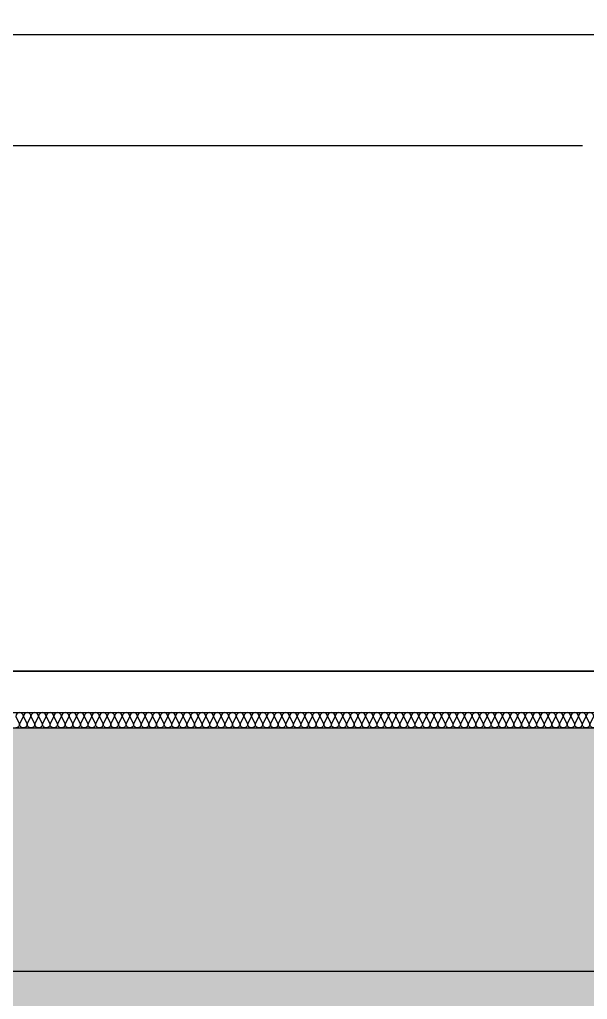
# Model space of a CAD drawing. Header units: millimetres. Extents: x 922366 to 1647943, y -534868 to 518781.
# Drawn here: x 1203814 to 1207921, y 178448 to 185533 of the extents above; entities that cross this region are included whole.
import ezdxf
from ezdxf.xclip import XClip

# ---------------------------------------------------------------- set-up
doc = ezdxf.new("R2010")
doc.units = ezdxf.units.MM
doc.header["$XCLIPFRAME"] = 0
doc.linetypes.add('XR-SECTION$0$DASH', pattern=[0.35, 0.25, -0.1])
doc.layers.get('Defpoints').update_dxf_attribs({"color": 137})
for name, color, linetype in [('SYM-LEVEL', 7, 'Continuous'), ('XR-SECTION$0$CON', 2, 'Continuous'), ('XR-SECTION$0$ELE-7', 7, 'Continuous'), ('XR-SECTION$0$S-253', 253, 'Continuous'), ('XR-SECTION$0$XR-sec$0$HAT-INS', 250, 'Continuous'), ('XR-SECTION$0$버림콘크리트', 6, 'Continuous')]:
    doc.layers.add(name, color=color, linetype=linetype)
doc.styles.add('스타일1', font='malgun.ttf')

# ---------------------------------------------------------------- blocks, each defined once
blk = doc.blocks.new('*U321')
at = {"layer": 'XR-SECTION$0$XR-sec$0$HAT-INS', "color": 252}
for points in [[(32.5, 0, 0.414214), (32.75, 0.25), (32.5, 0.75, -1), (33, 0.75), (32.75, 0.25, 0.414214), (33, 0)], [(33, 0, 0.414214), (33.25, 0.25), (33, 0.75, -1), (33.5, 0.75), (33.25, 0.25, 0.414214), (33.5, 0)], [(33.5, 0, 0.414214), (33.75, 0.25), (33.5, 0.75, -1), (34, 0.75), (33.75, 0.25, 0.414214), (34, 0)], [(34, 0, 0.414214), (34.25, 0.25), (34, 0.75, -1), (34.5, 0.75), (34.25, 0.25, 0.414214), (34.5, 0)], [(34.5, 0, 0.414214), (34.75, 0.25), (34.5, 0.75, -1), (35, 0.75), (34.75, 0.25, 0.414214), (35, 0)], [(35, 0, 0.414214), (35.25, 0.25), (35, 0.75, -1), (35.5, 0.75), (35.25, 0.25, 0.414214), (35.5, 0)], [(35.5, 0, 0.414214), (35.75, 0.25), (35.5, 0.75, -1), (36, 0.75), (35.75, 0.25, 0.414214), (36, 0)], [(36, 0, 0.414214), (36.25, 0.25), (36, 0.75, -1), (36.5, 0.75), (36.25, 0.25, 0.414214), (36.5, 0)], [(36.5, 0, 0.414214), (36.75, 0.25), (36.5, 0.75, -1), (37, 0.75), (36.75, 0.25, 0.414214), (37, 0)], [(37, 0, 0.414214), (37.25, 0.25), (37, 0.75, -1), (37.5, 0.75), (37.25, 0.25, 0.414214), (37.5, 0)], [(37.5, 0, 0.414214), (37.75, 0.25), (37.5, 0.75, -1), (38, 0.75), (37.75, 0.25, 0.414214), (38, 0)], [(38, 0, 0.414214), (38.25, 0.25), (38, 0.75, -1), (38.5, 0.75), (38.25, 0.25, 0.414214), (38.5, 0)], [(38.5, 0, 0.414214), (38.75, 0.25), (38.5, 0.75, -1), (39, 0.75), (38.75, 0.25, 0.414214), (39, 0)], [(39, 0, 0.414214), (39.25, 0.25), (39, 0.75, -1), (39.5, 0.75), (39.25, 0.25, 0.414214), (39.5, 0)], [(39.5, 0, 0.414214), (39.75, 0.25), (39.5, 0.75, -1), (40, 0.75), (39.75, 0.25, 0.414214), (40, 0)], [(40, 0, 0.414214), (40.25, 0.25), (40, 0.75, -1), (40.5, 0.75), (40.25, 0.25, 0.414214), (40.5, 0)], [(40.5, 0, 0.414214), (40.75, 0.25), (40.5, 0.75, -1), (41, 0.75), (40.75, 0.25, 0.414214), (41, 0)], [(41, 0, 0.414214), (41.25, 0.25), (41, 0.75, -1), (41.5, 0.75), (41.25, 0.25, 0.414214), (41.5, 0)], [(41.5, 0, 0.414214), (41.75, 0.25), (41.5, 0.75, -1), (42, 0.75), (41.75, 0.25, 0.414214), (42, 0)], [(42, 0, 0.414214), (42.25, 0.25), (42, 0.75, -1), (42.5, 0.75), (42.25, 0.25, 0.414214), (42.5, 0)], [(42.5, 0, 0.414214), (42.75, 0.25), (42.5, 0.75, -1), (43, 0.75), (42.75, 0.25, 0.414214), (43, 0)], [(43, 0, 0.414214), (43.25, 0.25), (43, 0.75, -1), (43.5, 0.75), (43.25, 0.25, 0.414214), (43.5, 0)], [(43.5, 0, 0.414214), (43.75, 0.25), (43.5, 0.75, -1), (44, 0.75), (43.75, 0.25, 0.414214), (44, 0)], [(44, 0, 0.414214), (44.25, 0.25), (44, 0.75, -1), (44.5, 0.75), (44.25, 0.25, 0.414214), (44.5, 0)], [(44.5, 0, 0.414214), (44.75, 0.25), (44.5, 0.75, -1), (45, 0.75), (44.75, 0.25, 0.414214), (45, 0)], [(45, 0, 0.414214), (45.25, 0.25), (45, 0.75, -1), (45.5, 0.75), (45.25, 0.25, 0.414214), (45.5, 0)], [(45.5, 0, 0.414214), (45.75, 0.25), (45.5, 0.75, -1), (46, 0.75), (45.75, 0.25, 0.414214), (46, 0)], [(46, 0, 0.414214), (46.25, 0.25), (46, 0.75, -1), (46.5, 0.75), (46.25, 0.25, 0.414214), (46.5, 0)], [(46.5, 0, 0.414214), (46.75, 0.25), (46.5, 0.75, -1), (47, 0.75), (46.75, 0.25, 0.414214), (47, 0)], [(47, 0, 0.414214), (47.25, 0.25), (47, 0.75, -1), (47.5, 0.75), (47.25, 0.25, 0.414214), (47.5, 0)], [(47.5, 0, 0.414214), (47.75, 0.25), (47.5, 0.75, -1), (48, 0.75), (47.75, 0.25, 0.414214), (48, 0)], [(48, 0, 0.414214), (48.25, 0.25), (48, 0.75, -1), (48.5, 0.75), (48.25, 0.25, 0.414214), (48.5, 0)], [(48.5, 0, 0.414214), (48.75, 0.25), (48.5, 0.75, -1), (49, 0.75), (48.75, 0.25, 0.414214), (49, 0)], [(49, 0, 0.414214), (49.25, 0.25), (49, 0.75, -1), (49.5, 0.75), (49.25, 0.25, 0.414214), (49.5, 0)], [(49.5, 0, 0.414214), (49.75, 0.25), (49.5, 0.75, -1), (50, 0.75), (49.75, 0.25, 0.414214), (50, 0)], [(50, 0, 0.414214), (50.25, 0.25), (50, 0.75, -1), (50.5, 0.75), (50.25, 0.25, 0.414214), (50.5, 0)], [(50.5, 0, 0.414214), (50.75, 0.25), (50.5, 0.75, -1), (51, 0.75), (50.75, 0.25, 0.414214), (51, 0)], [(51, 0, 0.414214), (51.25, 0.25), (51, 0.75, -1), (51.5, 0.75), (51.25, 0.25, 0.414214), (51.5, 0)], [(51.5, 0, 0.414214), (51.75, 0.25), (51.5, 0.75, -1), (52, 0.75), (51.75, 0.25, 0.414214), (52, 0)], [(52, 0, 0.414214), (52.25, 0.25), (52, 0.75, -1), (52.5, 0.75), (52.25, 0.25, 0.414214), (52.5, 0)], [(52.5, 0, 0.414214), (52.75, 0.25), (52.5, 0.75, -1), (53, 0.75), (52.75, 0.25, 0.414214), (53, 0)], [(53, 0, 0.414214), (53.25, 0.25), (53, 0.75, -1), (53.5, 0.75), (53.25, 0.25, 0.414214), (53.5, 0)], [(53.5, 0, 0.414214), (53.75, 0.25), (53.5, 0.75, -1), (54, 0.75), (53.75, 0.25, 0.414214), (54, 0)], [(54, 0, 0.414214), (54.25, 0.25), (54, 0.75, -1), (54.5, 0.75), (54.25, 0.25, 0.414214), (54.5, 0)], [(54.5, 0, 0.414214), (54.75, 0.25), (54.5, 0.75, -1), (55, 0.75), (54.75, 0.25, 0.414214), (55, 0)], [(55, 0, 0.414214), (55.25, 0.25), (55, 0.75, -1), (55.5, 0.75), (55.25, 0.25, 0.414214), (55.5, 0)], [(55.5, 0, 0.414214), (55.75, 0.25), (55.5, 0.75, -1), (56, 0.75), (55.75, 0.25, 0.414214), (56, 0)], [(56, 0, 0.414214), (56.25, 0.25), (56, 0.75, -1), (56.5, 0.75), (56.25, 0.25, 0.414214), (56.5, 0)], [(56.5, 0, 0.414214), (56.75, 0.25), (56.5, 0.75, -1), (57, 0.75), (56.75, 0.25, 0.414214), (57, 0)], [(57, 0, 0.414214), (57.25, 0.25), (57, 0.75, -1), (57.5, 0.75), (57.25, 0.25, 0.414214), (57.5, 0)], [(57.5, 0, 0.414214), (57.75, 0.25), (57.5, 0.75, -1), (58, 0.75), (57.75, 0.25, 0.414214), (58, 0)], [(58, 0, 0.414214), (58.25, 0.25), (58, 0.75, -1), (58.5, 0.75), (58.25, 0.25, 0.414214), (58.5, 0)], [(58.5, 0, 0.414214), (58.75, 0.25), (58.5, 0.75, -1), (59, 0.75), (58.75, 0.25, 0.414214), (59, 0)], [(59, 0, 0.414214), (59.25, 0.25), (59, 0.75, -1), (59.5, 0.75), (59.25, 0.25, 0.414214), (59.5, 0)], [(59.5, 0, 0.414214), (59.75, 0.25), (59.5, 0.75, -1), (60, 0.75), (59.75, 0.25, 0.414214), (60, 0)], [(60, 0, 0.414214), (60.25, 0.25), (60, 0.75, -1), (60.5, 0.75), (60.25, 0.25, 0.414214), (60.5, 0)], [(60.5, 0, 0.414214), (60.75, 0.25), (60.5, 0.75, -1), (61, 0.75), (60.75, 0.25, 0.414214), (61, 0)], [(61, 0, 0.414214), (61.25, 0.25), (61, 0.75, -1), (61.5, 0.75), (61.25, 0.25, 0.414214), (61.5, 0)], [(61.5, 0, 0.414214), (61.75, 0.25), (61.5, 0.75, -1), (62, 0.75), (61.75, 0.25, 0.414214), (62, 0)], [(62, 0, 0.414214), (62.25, 0.25), (62, 0.75, -1), (62.5, 0.75), (62.25, 0.25, 0.414214), (62.5, 0)], [(62.5, 0, 0.414214), (62.75, 0.25), (62.5, 0.75, -1), (63, 0.75), (62.75, 0.25, 0.414214), (63, 0)], [(63, 0, 0.414214), (63.25, 0.25), (63, 0.75, -1), (63.5, 0.75), (63.25, 0.25, 0.414214), (63.5, 0)], [(63.5, 0, 0.414214), (63.75, 0.25), (63.5, 0.75, -1), (64, 0.75), (63.75, 0.25, 0.414214), (64, 0)], [(64, 0, 0.414214), (64.25, 0.25), (64, 0.75, -1), (64.5, 0.75), (64.25, 0.25, 0.414214), (64.5, 0)], [(64.5, 0, 0.414214), (64.75, 0.25), (64.5, 0.75, -1), (65, 0.75), (64.75, 0.25, 0.414214), (65, 0)], [(65, 0, 0.414214), (65.25, 0.25), (65, 0.75, -1), (65.5, 0.75), (65.25, 0.25, 0.414214), (65.5, 0)], [(65.5, 0, 0.414214), (65.75, 0.25), (65.5, 0.75, -1), (66, 0.75), (65.75, 0.25, 0.414214), (66, 0)], [(66, 0, 0.414214), (66.25, 0.25), (66, 0.75, -1), (66.5, 0.75), (66.25, 0.25, 0.414214), (66.5, 0)], [(66.5, 0, 0.414214), (66.75, 0.25), (66.5, 0.75, -1), (67, 0.75), (66.75, 0.25, 0.414214), (67, 0)], [(67, 0, 0.414214), (67.25, 0.25), (67, 0.75, -1), (67.5, 0.75), (67.25, 0.25, 0.414214), (67.5, 0)], [(67.5, 0, 0.414214), (67.75, 0.25), (67.5, 0.75, -1), (68, 0.75), (67.75, 0.25, 0.414214), (68, 0)], [(68, 0, 0.414214), (68.25, 0.25), (68, 0.75, -1), (68.5, 0.75), (68.25, 0.25, 0.414214), (68.5, 0)], [(68.5, 0, 0.414214), (68.75, 0.25), (68.5, 0.75, -1), (69, 0.75), (68.75, 0.25, 0.414214), (69, 0)], [(69, 0, 0.414214), (69.25, 0.25), (69, 0.75, -1), (69.5, 0.75), (69.25, 0.25, 0.414214), (69.5, 0)], [(69.5, 0, 0.414214), (69.75, 0.25), (69.5, 0.75, -1), (70, 0.75), (69.75, 0.25, 0.414214), (70, 0)], [(70, 0, 0.414214), (70.25, 0.25), (70, 0.75, -1), (70.5, 0.75), (70.25, 0.25, 0.414214), (70.5, 0)]]:
    blk.add_lwpolyline(points, format="xyb", dxfattribs=at)
blk = doc.blocks.new('XR-SECTION')
at = {"layer": 'XR-SECTION$0$S-253'}
h = blk.add_hatch(color=252, dxfattribs=at)
h.dxf.hatch_style = 1
h.paths.add_polyline_path([(244606, 25473.637), (244606, 25643.637), (244706, 25643.637), (244706, 26033.637), (234206, 26033.637), (234206, 25643.637), (234306, 25643.637), (234306, 25473.637), (232606, 25473.637), (232606, 25643.637), (232706, 25643.637), (232706, 26033.637), (222206, 26033.637), (222206, 25643.637), (222306, 25643.637), (222306, 25473.637), (220606, 25473.637), (220606, 25643.637), (220706, 25643.637), (220706, 26033.637), (209800, 26033.637), (209800, 24943.637), (210460, 24943.637), (210460, 24443.637), (210573.75, 24443.637), (210560, 24416.137), (210560, 24273.637), (208357.5, 24273.637), (208357.5, 24443.637), (208460, 24443.637), (208460, 24943.637), (209050, 24943.637), (209050, 25943.637), (209030, 25943.637), (209030, 26043.637), (198450, 26043.637), (198450, 20890.305), (291450, 20890.305), (291450, 25743.637), (284685, 25743.637), (284685, 24943.637), (285085, 24943.637), (285085, 24643.637), (285135, 24643.637), (285135, 24583.637), (281460, 24583.637), (281460, 24443.637), (281573.75, 24443.637), (281560, 24416.137), (281560, 24273.637), (279357.5, 24273.637), (279357.5, 24443.637), (279460, 24443.637), (279460, 24943.637), (280100, 24943.637), (280100, 26033.637), (266600, 26033.637), (266600, 23643.637), (266700, 23643.637), (266700, 23583.637), (266700, 23383.637), (260925, 23383.637), (260925, 23583.637), (260925, 23643.637), (261025, 23643.637), (261025, 26033.637), (260206, 26033.637), (260206, 25643.637), (260306, 25643.637), (260306, 25473.637), (258606, 25473.637), (258606, 25643.637), (258706, 25643.637), (258706, 26033.637), (248525, 26033.637), (246206, 26033.637), (246206, 25643.637), (246306, 25643.637), (246306, 25473.637)])
at = {"layer": 'XR-SECTION$0$CON', "color": 8}
blk.add_line((209800, 26143.637), (220706, 26143.637), dxfattribs=at)
blk.add_lwpolyline([(261175, 26443.637), (209100, 26443.637)], dxfattribs=at)
at = {"layer": 'XR-SECTION$0$ELE-7', "color": 8, "linetype": 'XR-SECTION$0$DASH', "ltscale": 10}
blk.add_lwpolyline([(211424.486, 26443.637), (255424.486, 26443.637), (255424.486, 31043.637), (211424.486, 31043.637)], close=True, dxfattribs=at)
at = {"layer": 'XR-SECTION$0$버림콘크리트', "color": 8}
blk.add_lwpolyline([(209800, 26033.637), (220706, 26033.637)], dxfattribs=at)
at = {"layer": 'XR-SECTION$0$XR-sec$0$HAT-INS', "color": 8, "xscale": -110, "yscale": 110, "zscale": 110}
blk.add_blockref('*U321', (220706, 26033.637), dxfattribs=at)
blk = doc.blocks.new('LEVEL2')
at = {"layer": 'SYM-LEVEL', "color": 6}
blk.add_line((5.6777, 4), (28.408, 4), dxfattribs=at)
at = {"layer": 'SYM-LEVEL', "color": 3, "style": '스타일1'}
for tag, p in [('1층-바닥마감', (3.3712, 5.1054)), ('EL-+100', (3.3712, 0.0719))]:
    blk.add_attdef(tag, p, '', height=3, dxfattribs=at)

msp = doc.modelspace()

# ---------------------------------------------------------------- hatches: boundary and pattern name
h = msp.add_hatch(color=252)
h.dxf.hatch_style = 1
h.paths.add_polyline_path([(1356600, 168682.7), (1306200.5, 180622), (1298873.2, 180622), (1296822.2, 180122), (1282285, 180122), (1275970, 178962), (1272395, 178652), (1257535, 177762), (1251760, 177762), (1251760, 178022), (1251860, 178652), (1199192.5, 178652), (1199192.5, 179322), (1199865, 179322), (1199865, 179868.5), (1199865, 180622), (1171381.9, 180622), (1170685, 180622), (1167766.4, 180086.2), (1165888.6, 179122), (1154535, 179122), (1154535, 179422), (1154030.1, 179422), (1135400, 191492.6), (1105400, 199550.2), (1105400, 148088.7), (1356600, 148088.7)])

# ---------------------------------------------------------------- linework, layer by layer
at = {"layer": 'Defpoints'}
msp.add_lwpolyline([(1170685, 180622), (1199865, 180622), (1199865, 179868.5), (1199865, 179322), (1199295, 179322), (1199295, 178822), (1199192.5, 178822), (1199192.5, 178652), (1251860, 178652), (1251860, 178022), (1251760, 178022), (1251760, 177762), (1257535, 177762), (1272395, 178652), (1275970, 178962), (1282285, 180122), (1296822.2, 180122), (1298873.2, 180622), (1306200.5, 180622), (1356600, 168682.7), (1356600, 148088.7), (1105400, 148088.7)], dxfattribs=at)

# ---------------------------------------------------------------- block references
ref = msp.add_blockref('XR-SECTION', (990835, 154378.4))
XClip(ref).set_block_clipping_path([(206242.8352452423, 20890.304656419), (289034.4951767688, 43917.4244884686)])
at = {"layer": 'SYM-LEVEL', "xscale": 1000, "yscale": 1000, "zscale": 1000}
msp.add_blockref('LEVEL2', (1179476.1, 180622), dxfattribs=at)

doc.saveas('drawing.dxf')
